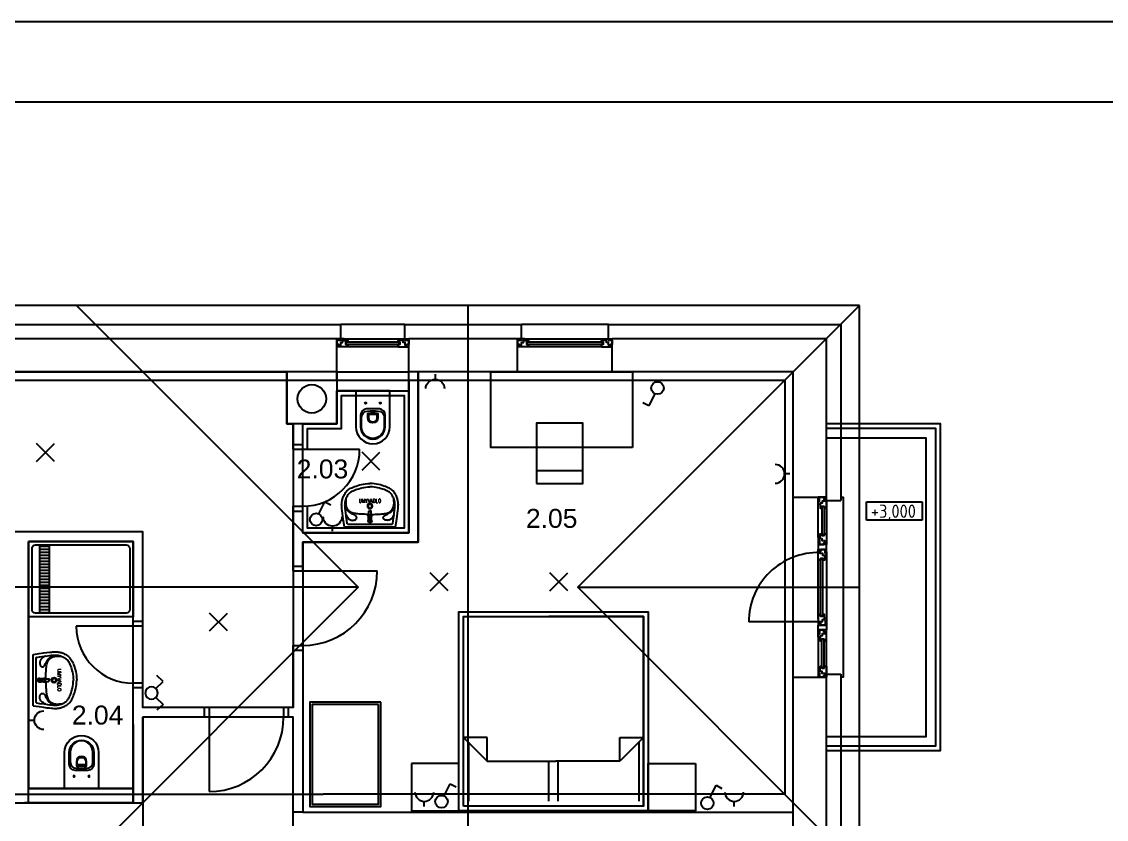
# Model space of a CAD drawing. Header units: millimetres. Extents: x 0 to 97365, y 0 to 29700.
# Drawn here: x 9547 to 21000, y 21278 to 29700 of the extents above; entities that cross this region are included whole.
import ezdxf
from ezdxf.enums import TextEntityAlignment as Align
from ezdxf.lldxf.tags import DXFTag

# ---------------------------------------------------------------- set-up
doc = ezdxf.new("R2010")
doc.units = ezdxf.units.MM
for name, color, linetype in [('DIM_100', 64, 'Continuous'), ('DRE_POH', 15, 'Continuous'), ('DVE_POH', 22, 'Continuous'), ('EL_SVE', 52, 'Continuous'), ('EL_ZAS', 84, 'Continuous'), ('KOTY', 96, 'Continuous'), ('MUR_POH', 64, 'Continuous'), ('MUR_REZ', 3, 'Continuous'), ('NAB_MOB', 1, 'Continuous'), ('OKN_POH', 123, 'Continuous'), ('POP', 7, 'Continuous'), ('RAM_100', 160, 'Continuous'), ('SAD_REZ', 9, 'Continuous'), ('SAN-POH', 151, 'Continuous'), ('SAN_POH', 151, 'Continuous'), ('TXT_50_MIESTN', 7, 'Continuous')]:
    doc.layers.add(name, color=color, linetype=linetype)
doc.layers.add('NOVE_MUR_YTONG', color=8, linetype='Continuous', lineweight=5)
doc.layers.add('PLO_LIN', color=6, linetype='Continuous', plot=False)
doc.styles.add('ARIAL', font='ARIAL.TTF', dxfattribs={"height": 250})
doc.styles.add('ISOCP.SHX', font='ISOCP.shx', dxfattribs={"height": 150})
doc.styles.add('ISOCP_SHX', font='ISOCP.shx', dxfattribs={"height": 150})
doc.styles.add('KOTY', font='ROMANS', dxfattribs={"width": 0.7})
tags = doc.linetypes.add('DASHDOT', pattern=[25.4, 12.7, -6.35, 0, -6.35]).pattern_tags.tags
tags[10:11] = [DXFTag(74, 4), DXFTag(75, 0), DXFTag(340, '0'), DXFTag(46, 1.0), DXFTag(50, 0.0), DXFTag(44, 0.0), DXFTag(45, 0.0)]
tags[8:9] = [DXFTag(74, 4), DXFTag(75, 0), DXFTag(340, '0'), DXFTag(46, 1.0), DXFTag(50, 0.0), DXFTag(44, 0.0), DXFTag(45, 0.0)]
tags[6:7] = [DXFTag(74, 4), DXFTag(75, 0), DXFTag(340, '0'), DXFTag(46, 1.0), DXFTag(50, 0.0), DXFTag(44, 0.0), DXFTag(45, 0.0)]
tags[4:5] = [DXFTag(74, 4), DXFTag(75, 0), DXFTag(340, '0'), DXFTag(46, 1.0), DXFTag(50, 0.0), DXFTag(44, 0.0), DXFTag(45, 0.0)]
tags = doc.linetypes.add('DASHED', pattern=[0.75, 0.5, -0.25]).pattern_tags.tags
tags[6:7] = [DXFTag(74, 4), DXFTag(75, 0), DXFTag(340, '0'), DXFTag(46, 1.0), DXFTag(50, 0.0), DXFTag(44, 0.0), DXFTag(45, 0.0)]
tags[4:5] = [DXFTag(74, 4), DXFTag(75, 0), DXFTag(340, '0'), DXFTag(46, 1.0), DXFTag(50, 0.0), DXFTag(44, 0.0), DXFTag(45, 0.0)]

# ---------------------------------------------------------------- blocks, each defined once
blk = doc.blocks.new('UMY_V')
at = {"layer": 'SAN_POH'}
for p, q in [((45124882, -2782029), (45124886, -2782020)), ((45124886, -2782020), (45124890, -2782013)), ((45124890, -2782013), (45124895, -2782006)), ((45124895, -2782006), (45124900, -2781999)), ((45124900, -2781999), (45124906, -2781993)), ((45124906, -2781993), (45124912, -2781987)), ((45124912, -2781987), (45124919, -2781982)), ((45124919, -2781982), (45124927, -2781976)), ((45124927, -2781976), (45124937, -2781971)), ((45124937, -2781971), (45124948, -2781965)), ((45124948, -2781965), (45124960, -2781960)), ((45124960, -2781960), (45124974, -2781954)), ((45124974, -2781954), (45124989, -2781949)), ((45124989, -2781949), (45125005, -2781944)), ((45125005, -2781944), (45125023, -2781939)), ((45125023, -2781939), (45125042, -2781934)), ((45125042, -2781934), (45125061, -2781930)), ((45125061, -2781930), (45125082, -2781927)), ((45125082, -2781927), (45125103, -2781925)), ((45125103, -2781925), (45125126, -2781923)), ((45125146, -2781925), (45125123, -2781923)), ((45125167, -2781927), (45125146, -2781925)), ((45125188, -2781930), (45125167, -2781927)), ((45125207, -2781934), (45125188, -2781930)), ((45125226, -2781939), (45125207, -2781934)), ((45125244, -2781944), (45125226, -2781939)), ((45125260, -2781949), (45125244, -2781944)), ((45125275, -2781954), (45125260, -2781949)), ((45125289, -2781960), (45125275, -2781954)), ((45125301, -2781965), (45125289, -2781960)), ((45125312, -2781971), (45125301, -2781965)), ((45125322, -2781976), (45125312, -2781971)), ((45125330, -2781982), (45125322, -2781976)), ((45125337, -2781987), (45125330, -2781982)), ((45125343, -2781993), (45125337, -2781987)), ((45125349, -2781999), (45125343, -2781993)), ((45125354, -2782006), (45125349, -2781999)), ((45125359, -2782013), (45125354, -2782006)), ((45125363, -2782020), (45125359, -2782013)), ((45125367, -2782029), (45125363, -2782020)), ((45124860, -2782113), (45124861, -2782107)), ((45124861, -2782120), (45124860, -2782113)), ((45124861, -2782096), (45124862, -2782091)), ((45124861, -2782101), (45124861, -2782096)), ((45124861, -2782107), (45124861, -2782101)), ((45124861, -2782129), (45124861, -2782120)), ((45124862, -2782140), (45124861, -2782129)), ((45124862, -2782091), (45124863, -2782086)), ((45124863, -2782154), (45124862, -2782140)), ((45124863, -2782086), (45124864, -2782081)), ((45124864, -2782081), (45124865, -2782075)), ((45124865, -2782075), (45124867, -2782069)), ((45124867, -2782069), (45124869, -2782062)), ((45124869, -2782062), (45124871, -2782054)), ((45124871, -2782054), (45124874, -2782046)), ((45124874, -2782046), (45124878, -2782037)), ((45124878, -2782037), (45124882, -2782029)), ((45125371, -2782037), (45125367, -2782029)), ((45125375, -2782046), (45125371, -2782037)), ((45125378, -2782054), (45125375, -2782046)), ((45125380, -2782062), (45125378, -2782054)), ((45125382, -2782069), (45125380, -2782062)), ((45125384, -2782075), (45125382, -2782069)), ((45125385, -2782081), (45125384, -2782075)), ((45125386, -2782086), (45125385, -2782081)), ((45125387, -2782091), (45125386, -2782086)), ((45125386, -2782154), (45125387, -2782140)), ((45125388, -2782096), (45125387, -2782091)), ((45125387, -2782140), (45125388, -2782129)), ((45125388, -2782101), (45125388, -2782096)), ((45125388, -2782107), (45125388, -2782101)), ((45125389, -2782113), (45125388, -2782107)), ((45125388, -2782120), (45125389, -2782113)), ((45125388, -2782129), (45125388, -2782120)), ((45124865, -2782173), (45124863, -2782154)), ((45124868, -2782199), (45124865, -2782173)), ((45124872, -2782234), (45124868, -2782199)), ((45124879, -2782281), (45124872, -2782234)), ((45125370, -2782281), (45125377, -2782234)), ((45125377, -2782234), (45125381, -2782199)), ((45125381, -2782199), (45125385, -2782173)), ((45125385, -2782173), (45125386, -2782154)), ((45125395, -2782348), (45124855, -2782348)), ((45124885, -2782314), (45124879, -2782281)), ((45125359, -2782318), (45124890, -2782318)), ((45125364, -2782314), (45125370, -2782281))]:
    blk.add_line(p, q, dxfattribs=at)
for points in [[(45124855, -2782348), (45124845, -2782287), (45124838, -2782239), (45124833, -2782203), (45124830, -2782177), (45124828, -2782157), (45124827, -2782143), (45124826, -2782131), (45124826, -2782121), (45124825, -2782112), (45124826, -2782105), (45124826, -2782099), (45124827, -2782093), (45124827, -2782086), (45124828, -2782080), (45124829, -2782074), (45124831, -2782067), (45124833, -2782059), (45124835, -2782051), (45124838, -2782042), (45124842, -2782033), (45124846, -2782023), (45124850, -2782013), (45124855, -2782004), (45124861, -2781994), (45124867, -2781985), (45124874, -2781977), (45124881, -2781968), (45124889, -2781961), (45124899, -2781953), (45124909, -2781946), (45124920, -2781940), (45124933, -2781934), (45124946, -2781927), (45124961, -2781922), (45124978, -2781916), (45124995, -2781910), (45125014, -2781905), (45125034, -2781900), (45125055, -2781896), (45125077, -2781892), (45125100, -2781890), (45125125, -2781888)], [(45125395, -2782348), (45125404, -2782287), (45125411, -2782239), (45125416, -2782203), (45125419, -2782177), (45125421, -2782157), (45125422, -2782143), (45125423, -2782131), (45125423, -2782121), (45125424, -2782112), (45125423, -2782105), (45125423, -2782099), (45125422, -2782093), (45125422, -2782086), (45125421, -2782080), (45125420, -2782074), (45125418, -2782067), (45125416, -2782059), (45125414, -2782051), (45125411, -2782042), (45125407, -2782033), (45125403, -2782023), (45125399, -2782013), (45125394, -2782004), (45125388, -2781994), (45125382, -2781985), (45125375, -2781977), (45125368, -2781968), (45125360, -2781961), (45125350, -2781953), (45125340, -2781946), (45125329, -2781940), (45125316, -2781934), (45125303, -2781927), (45125288, -2781922), (45125271, -2781916), (45125254, -2781910), (45125235, -2781905), (45125215, -2781900), (45125194, -2781896), (45125172, -2781892), (45125149, -2781890), (45125125, -2781888)], [(45124915, -2782197), (45124915, -2782197), (45124907, -2782192), (45124900, -2782187), (45124894, -2782180), (45124888, -2782174), (45124884, -2782167), (45124879, -2782159), (45124876, -2782152), (45124872, -2782145), (45124870, -2782138), (45124868, -2782131), (45124866, -2782125), (45124865, -2782118), (45124864, -2782112), (45124863, -2782106), (45124863, -2782099), (45124863, -2782092), (45124863, -2782084), (45124863, -2782083)], [(45125111, -2782215), (45125104, -2782215), (45125084, -2782215), (45125065, -2782214), (45125047, -2782214), (45125029, -2782213), (45125013, -2782212), (45124998, -2782211), (45124983, -2782209), (45124970, -2782207), (45124958, -2782205), (45124947, -2782202), (45124936, -2782199), (45124927, -2782195), (45124919, -2782191), (45124912, -2782186), (45124906, -2782181), (45124900, -2782175), (45124895, -2782169), (45124890, -2782162), (45124886, -2782156), (45124883, -2782149), (45124880, -2782142), (45124877, -2782135), (45124875, -2782129), (45124874, -2782123), (45124872, -2782117), (45124872, -2782111), (45124871, -2782105), (45124871, -2782099), (45124871, -2782092), (45124871, -2782084), (45124872, -2782076), (45124872, -2782068), (45124873, -2782059), (45124873, -2782052), (45124874, -2782046)], [(45125138, -2782215), (45125145, -2782215), (45125165, -2782215), (45125184, -2782214), (45125202, -2782214), (45125220, -2782213), (45125236, -2782212), (45125252, -2782211), (45125266, -2782209), (45125279, -2782207), (45125291, -2782205), (45125302, -2782202), (45125313, -2782199), (45125322, -2782195), (45125330, -2782191), (45125337, -2782186), (45125343, -2782181), (45125349, -2782175), (45125354, -2782169), (45125359, -2782162), (45125363, -2782156), (45125366, -2782149), (45125369, -2782142), (45125372, -2782135), (45125374, -2782129), (45125375, -2782123), (45125377, -2782117), (45125377, -2782111), (45125378, -2782105), (45125378, -2782099), (45125378, -2782092), (45125378, -2782084), (45125377, -2782076), (45125377, -2782068), (45125376, -2782059), (45125376, -2782052), (45125375, -2782046)], [(45125334, -2782197), (45125334, -2782197), (45125342, -2782192), (45125349, -2782187), (45125355, -2782180), (45125361, -2782174), (45125365, -2782167), (45125370, -2782159), (45125374, -2782152), (45125377, -2782145), (45125379, -2782138), (45125382, -2782131), (45125383, -2782125), (45125384, -2782118), (45125385, -2782112), (45125386, -2782106), (45125386, -2782099), (45125386, -2782092), (45125386, -2782084), (45125386, -2782083)], [(45124870, -2782216), (45124872, -2782220), (45124878, -2782231), (45124883, -2782240), (45124887, -2782247), (45124892, -2782253), (45124896, -2782257), (45124899, -2782261), (45124903, -2782265), (45124907, -2782268), (45124911, -2782270), (45124915, -2782273), (45124919, -2782274), (45124923, -2782276), (45124928, -2782277), (45124932, -2782278), (45124936, -2782278), (45124941, -2782279), (45124945, -2782278), (45124950, -2782278), (45124954, -2782278), (45124958, -2782277), (45124962, -2782276), (45124966, -2782274), (45124970, -2782273), (45124973, -2782271), (45124976, -2782268), (45124978, -2782266), (45124980, -2782263), (45124982, -2782261), (45124983, -2782258), (45124983, -2782255), (45124984, -2782252), (45124984, -2782249), (45124983, -2782246), (45124983, -2782244), (45124982, -2782241), (45124980, -2782238), (45124979, -2782236), (45124977, -2782233), (45124974, -2782231), (45124971, -2782229), (45124967, -2782226), (45124963, -2782224), (45124957, -2782221), (45124950, -2782217), (45124941, -2782213), (45124929, -2782206), (45124915, -2782197)], [(45125110, -2782285), (45125110, -2782284), (45125110, -2782282), (45125110, -2782281), (45125110, -2782280), (45125110, -2782279), (45125110, -2782278), (45125110, -2782277), (45125111, -2782276), (45125111, -2782275), (45125111, -2782274), (45125111, -2782273), (45125112, -2782272), (45125112, -2782271), (45125112, -2782270), (45125112, -2782270), (45125112, -2782269), (45125112, -2782268), (45125112, -2782268), (45125113, -2782267), (45125113, -2782266), (45125113, -2782266), (45125113, -2782265), (45125113, -2782264), (45125113, -2782263), (45125113, -2782263), (45125113, -2782262), (45125113, -2782261), (45125112, -2782260), (45125112, -2782259), (45125112, -2782258), (45125112, -2782257), (45125112, -2782255), (45125111, -2782254), (45125111, -2782252), (45125110, -2782250), (45125110, -2782248), (45125109, -2782246), (45125109, -2782244), (45125108, -2782241), (45125107, -2782239), (45125107, -2782237), (45125106, -2782235), (45125106, -2782233), (45125106, -2782232), (45125106, -2782231), (45125105, -2782230), (45125105, -2782229), (45125105, -2782228), (45125106, -2782228), (45125106, -2782227), (45125106, -2782227), (45125106, -2782226), (45125107, -2782226), (45125108, -2782225), (45125109, -2782225), (45125111, -2782224), (45125113, -2782224), (45125116, -2782223), (45125119, -2782223), (45125125, -2782223)], [(45125106, -2782287), (45125106, -2782285), (45125106, -2782283), (45125106, -2782281), (45125107, -2782279), (45125107, -2782278), (45125107, -2782277), (45125107, -2782276), (45125107, -2782275), (45125107, -2782274), (45125107, -2782273), (45125107, -2782272), (45125107, -2782271), (45125107, -2782269), (45125107, -2782268), (45125107, -2782266), (45125108, -2782265), (45125108, -2782264), (45125108, -2782262), (45125108, -2782261), (45125108, -2782259), (45125108, -2782257), (45125108, -2782256), (45125108, -2782254), (45125108, -2782252), (45125109, -2782249), (45125109, -2782247), (45125109, -2782244)], [(45125110, -2782224), (45125110, -2782221), (45125110, -2782217), (45125111, -2782214), (45125111, -2782210), (45125111, -2782207), (45125111, -2782204), (45125111, -2782200), (45125111, -2782198), (45125111, -2782195), (45125111, -2782193), (45125111, -2782191), (45125111, -2782190), (45125111, -2782189), (45125112, -2782188), (45125112, -2782187), (45125112, -2782186), (45125112, -2782185), (45125112, -2782185), (45125112, -2782184), (45125112, -2782184), (45125113, -2782183), (45125113, -2782183), (45125113, -2782183), (45125113, -2782182), (45125114, -2782182), (45125114, -2782182), (45125115, -2782182), (45125116, -2782181), (45125116, -2782181), (45125118, -2782181), (45125120, -2782181), (45125122, -2782181), (45125125, -2782181)], [(45125125, -2782255), (45125124, -2782255), (45125123, -2782255), (45125123, -2782255), (45125122, -2782255), (45125122, -2782255), (45125121, -2782255), (45125121, -2782255), (45125121, -2782255), (45125120, -2782255), (45125120, -2782254), (45125119, -2782254), (45125119, -2782254), (45125118, -2782253), (45125118, -2782253), (45125117, -2782253), (45125117, -2782252), (45125117, -2782252), (45125116, -2782251), (45125116, -2782250), (45125115, -2782250), (45125115, -2782249), (45125115, -2782248), (45125114, -2782247), (45125114, -2782246), (45125113, -2782245), (45125113, -2782244), (45125113, -2782243), (45125112, -2782242), (45125112, -2782242), (45125112, -2782241), (45125112, -2782240), (45125111, -2782239), (45125111, -2782238), (45125111, -2782237), (45125111, -2782237), (45125111, -2782236), (45125111, -2782235), (45125111, -2782234), (45125110, -2782233), (45125110, -2782233), (45125110, -2782232), (45125110, -2782231), (45125111, -2782231), (45125111, -2782230), (45125111, -2782230), (45125111, -2782230), (45125111, -2782229), (45125112, -2782229), (45125113, -2782229), (45125113, -2782228), (45125114, -2782228), (45125115, -2782227), (45125116, -2782227), (45125117, -2782227), (45125119, -2782226), (45125120, -2782226), (45125121, -2782226), (45125122, -2782226), (45125123, -2782226), (45125125, -2782225)], [(45125139, -2782224), (45125139, -2782221), (45125139, -2782217), (45125138, -2782214), (45125138, -2782210), (45125138, -2782207), (45125138, -2782204), (45125138, -2782200), (45125138, -2782198), (45125138, -2782195), (45125138, -2782193), (45125138, -2782191), (45125138, -2782190), (45125138, -2782189), (45125138, -2782188), (45125137, -2782187), (45125137, -2782186), (45125137, -2782185), (45125137, -2782185), (45125137, -2782184), (45125137, -2782184), (45125136, -2782183), (45125136, -2782183), (45125136, -2782183), (45125136, -2782182), (45125135, -2782182), (45125135, -2782182), (45125134, -2782182), (45125134, -2782181), (45125133, -2782181), (45125131, -2782181), (45125129, -2782181), (45125127, -2782181), (45125125, -2782181)], [(45125140, -2782285), (45125139, -2782284), (45125139, -2782282), (45125139, -2782281), (45125139, -2782280), (45125139, -2782279), (45125139, -2782278), (45125139, -2782277), (45125138, -2782276), (45125138, -2782275), (45125138, -2782274), (45125138, -2782273), (45125138, -2782272), (45125137, -2782271), (45125137, -2782270), (45125137, -2782270), (45125137, -2782269), (45125137, -2782268), (45125137, -2782268), (45125136, -2782267), (45125136, -2782266), (45125136, -2782266), (45125136, -2782265), (45125136, -2782264), (45125136, -2782263), (45125136, -2782263), (45125136, -2782262), (45125136, -2782261), (45125137, -2782260), (45125137, -2782259), (45125137, -2782258), (45125137, -2782257), (45125137, -2782255), (45125138, -2782254), (45125138, -2782252), (45125139, -2782250), (45125139, -2782248), (45125140, -2782246), (45125140, -2782244), (45125141, -2782241), (45125142, -2782239), (45125142, -2782237), (45125143, -2782235), (45125143, -2782233), (45125143, -2782232), (45125144, -2782231), (45125144, -2782230), (45125144, -2782229), (45125144, -2782228), (45125143, -2782228), (45125143, -2782227), (45125143, -2782227), (45125143, -2782226), (45125142, -2782226), (45125141, -2782225), (45125140, -2782225), (45125138, -2782224), (45125136, -2782224), (45125133, -2782223), (45125130, -2782223), (45125125, -2782223)], [(45125125, -2782255), (45125125, -2782255), (45125126, -2782255), (45125126, -2782255), (45125127, -2782255), (45125127, -2782255), (45125128, -2782255), (45125128, -2782255), (45125128, -2782255), (45125129, -2782255), (45125129, -2782254), (45125130, -2782254), (45125130, -2782254), (45125131, -2782253), (45125131, -2782253), (45125132, -2782253), (45125132, -2782252), (45125132, -2782252), (45125133, -2782251), (45125133, -2782250), (45125134, -2782250), (45125134, -2782249), (45125135, -2782248), (45125135, -2782247), (45125135, -2782246), (45125136, -2782245), (45125136, -2782244), (45125136, -2782243), (45125137, -2782242), (45125137, -2782242), (45125137, -2782241), (45125137, -2782240), (45125138, -2782239), (45125138, -2782238), (45125138, -2782237), (45125138, -2782237), (45125138, -2782236), (45125138, -2782235), (45125139, -2782234), (45125139, -2782233), (45125139, -2782233), (45125139, -2782232), (45125139, -2782231), (45125139, -2782231), (45125138, -2782230), (45125138, -2782230), (45125138, -2782230), (45125138, -2782229), (45125137, -2782229), (45125136, -2782229), (45125136, -2782228), (45125135, -2782228), (45125134, -2782227), (45125133, -2782227), (45125132, -2782227), (45125130, -2782226), (45125129, -2782226), (45125128, -2782226), (45125127, -2782226), (45125126, -2782226), (45125125, -2782225)], [(45125143, -2782287), (45125143, -2782285), (45125143, -2782283), (45125143, -2782281), (45125142, -2782279), (45125142, -2782278), (45125142, -2782277), (45125142, -2782276), (45125142, -2782275), (45125142, -2782274), (45125142, -2782273), (45125142, -2782272), (45125142, -2782271), (45125142, -2782269), (45125142, -2782268), (45125142, -2782266), (45125142, -2782265), (45125141, -2782264), (45125141, -2782262), (45125141, -2782261), (45125141, -2782259), (45125141, -2782257), (45125141, -2782256), (45125141, -2782254), (45125141, -2782252), (45125140, -2782249), (45125140, -2782247), (45125140, -2782244)], [(45125379, -2782216), (45125377, -2782220), (45125371, -2782231), (45125366, -2782240), (45125362, -2782247), (45125358, -2782253), (45125354, -2782257), (45125350, -2782261), (45125346, -2782265), (45125342, -2782268), (45125338, -2782270), (45125334, -2782273), (45125330, -2782274), (45125326, -2782276), (45125321, -2782277), (45125317, -2782278), (45125313, -2782278), (45125308, -2782279), (45125304, -2782278), (45125299, -2782278), (45125295, -2782278), (45125291, -2782277), (45125287, -2782276), (45125283, -2782274), (45125279, -2782273), (45125276, -2782271), (45125273, -2782268), (45125271, -2782266), (45125269, -2782263), (45125267, -2782261), (45125266, -2782258), (45125266, -2782255), (45125265, -2782252), (45125265, -2782249), (45125266, -2782246), (45125266, -2782244), (45125267, -2782241), (45125269, -2782238), (45125270, -2782236), (45125272, -2782233), (45125275, -2782231), (45125278, -2782229), (45125282, -2782226), (45125286, -2782224), (45125292, -2782221), (45125299, -2782217), (45125309, -2782213), (45125320, -2782206), (45125334, -2782197)]]:
    blk.add_lwpolyline(points, dxfattribs=at)
for points in [[(45125106, -2782287, 0.1065), (45125108, -2782293, 0.101456), (45125112, -2782299, 0.095052), (45125117, -2782302, 0.090971), (45125125, -2782304, 0.090971), (45125132, -2782302, 0.095052), (45125137, -2782299, 0.101456), (45125141, -2782293, 0.1065), (45125143, -2782287, 0.1065)], [(45125112, -2782267, -0.001391), (45125112, -2782267, -0.019339), (45125113, -2782266, -0.090971)], [(45125136, -2782266, -0.019339), (45125137, -2782267, -0.001391), (45125137, -2782267, -0.1065)]]:
    blk.add_lwpolyline(points, format="xyb", dxfattribs=at)
for centre, radius in [((45125125, -2782128), 27), ((45125125, -2782128), 20), ((45125125, -2782286), 13.8), ((45125125, -2782286), 10.3), ((45125125, -2782286), 10)]:
    blk.add_circle(centre, radius, dxfattribs=at)
for centre, radius, start, end in [((45124890, -2782313), 5, 188.8682, 270), ((45125125, -2782286), 15, 125.3094, 54.6906), ((45125359, -2782313), 5, 270, 351.1318)]:
    blk.add_arc(centre, radius, start, end, dxfattribs=at)
at = {"layer": 'SAN_POH', "style": 'KOTY', "width": 0.7}
for tag, p in [('TYP', (45125125, -2782015)), ('KOD', (45125125, -2782072))]:
    blk.add_attdef(tag, text='', height=40, rotation=180, dxfattribs=at).set_placement(p, align=Align.MIDDLE_CENTER)
blk = doc.blocks.new('KOTA_V_PODORYS')
for p, q in [((28.9, 166.1), (535.4, 166.1)), ((28.9, 0), (28.9, 166.1)), ((535.4, 166.1), (535.4, 0)), ((535.4, 0), (28.9, 0))]:
    blk.add_line(p, q)
at = {"style": 'ISOCP.SHX', "flags": 12}
blk.add_attdef('±0.000', text='', height=120, dxfattribs=at).set_placement((273.9, -16.2), align=Align.BOTTOM_CENTER)
blk = doc.blocks.new('WC')
at = {"layer": 'SAN_POH'}
for p, q in [((45123194, -2782168), (45123170, -2782168)), ((45123182, -2782156), (45123182, -2782180)), ((45123349, -2782168), (45123325, -2782168)), ((45123337, -2782156), (45123337, -2782180))]:
    blk.add_line(p, q, dxfattribs=at)
for centre in [(45123182, -2782168), (45123337, -2782168)]:
    blk.add_circle(centre, 7.5, dxfattribs=at)
for points, knots in [([(45123083, -2782038), (45123081, -2782038), (45123080, -2782039), (45123080, -2782041), (45123080, -2782041), (45123080, -2782418), (45123080, -2782418)], [3, 3, 3, 3, 4, 4, 4, 5, 5, 5, 5]), ([(45123313, -2782324), (45123313, -2782353), (45123289, -2782377), (45123260, -2782377), (45123230, -2782377), (45123206, -2782353), (45123206, -2782324)], [0, 0, 0, 0, 1, 1, 1, 2, 2, 2, 2]), ([(45123215, -2782322), (45123215, -2782347), (45123235, -2782367), (45123260, -2782367), (45123284, -2782367), (45123305, -2782347), (45123305, -2782322)], [4, 4, 4, 4, 5, 5, 5, 6, 6, 6, 6]), ([(45123080, -2782418), (45123080, -2782517), (45123160, -2782598), (45123260, -2782598), (45123359, -2782598), (45123440, -2782517), (45123440, -2782418)], [6, 6, 6, 6, 7, 7, 7, 8, 8, 8, 8]), ([(45123130, -2782418), (45123130, -2782489), (45123188, -2782548), (45123260, -2782548), (45123331, -2782548), (45123390, -2782489), (45123390, -2782418)], [5, 5, 5, 5, 6, 6, 6, 7, 7, 7, 7]), ([(45123379, -2782423), (45123379, -2782489), (45123325, -2782542), (45123260, -2782542), (45123194, -2782542), (45123141, -2782489), (45123141, -2782423)], [0, 0, 0, 0, 1, 1, 1, 2, 2, 2, 2])]:
    blk.add_open_spline(points, degree=3, knots=knots, dxfattribs=at)
for points in [[(45123437, -2782038), (45123437, -2782038), (45123083, -2782038), (45123083, -2782038)], [(45123440, -2782041), (45123440, -2782039), (45123438, -2782038), (45123437, -2782038)], [(45123440, -2782418), (45123440, -2782418), (45123440, -2782041), (45123440, -2782041)], [(45123191, -2782229), (45123157, -2782231), (45123130, -2782260), (45123130, -2782294)], [(45123141, -2782317), (45123141, -2782282), (45123168, -2782253), (45123203, -2782252)], [(45123328, -2782229), (45123282, -2782227), (45123237, -2782227), (45123191, -2782229)], [(45123203, -2782252), (45123241, -2782250), (45123278, -2782250), (45123316, -2782252)], [(45123316, -2782252), (45123351, -2782253), (45123379, -2782282), (45123379, -2782317)], [(45123390, -2782294), (45123390, -2782260), (45123362, -2782231), (45123328, -2782229)], [(45123130, -2782294), (45123130, -2782294), (45123130, -2782418), (45123130, -2782418)], [(45123141, -2782423), (45123141, -2782423), (45123141, -2782317), (45123141, -2782317)], [(45123206, -2782282), (45123206, -2782278), (45123209, -2782274), (45123213, -2782274)], [(45123206, -2782324), (45123206, -2782324), (45123206, -2782282), (45123206, -2782282)], [(45123213, -2782274), (45123244, -2782271), (45123275, -2782271), (45123306, -2782274)], [(45123220, -2782289), (45123217, -2782289), (45123215, -2782292), (45123215, -2782295)], [(45123215, -2782295), (45123215, -2782295), (45123215, -2782322), (45123215, -2782322)], [(45123299, -2782289), (45123273, -2782287), (45123246, -2782287), (45123220, -2782289)], [(45123305, -2782295), (45123305, -2782292), (45123302, -2782289), (45123299, -2782289)], [(45123305, -2782322), (45123305, -2782322), (45123305, -2782295), (45123305, -2782295)], [(45123306, -2782274), (45123310, -2782274), (45123313, -2782278), (45123313, -2782282)], [(45123313, -2782282), (45123313, -2782282), (45123313, -2782324), (45123313, -2782324)], [(45123379, -2782317), (45123379, -2782317), (45123379, -2782423), (45123379, -2782423)], [(45123390, -2782418), (45123390, -2782418), (45123390, -2782294), (45123390, -2782294)], [(45123080, -2782418), (45123080, -2782418), (45123080, -2782418), (45123080, -2782418)]]:
    blk.add_open_spline(points, degree=3, dxfattribs=at)
blk = doc.blocks.new('Z_RAM_A_3_hp 1220')
at = {"layer": 'POP', "linetype": 'Continuous'}
blk.add_lwpolyline([(-288.5, -408), (-6.5, -408), (-6.5, -13), (-288.5, -13)], close=True, dxfattribs=at)
at = {"layer": 'RAM_100', "linetype": 'Continuous'}
for points in [[(-297, -420), (0, -420), (0, 0), (-297, 0)], [(-288.5, -13), (-288.5, -408), (-6.5, -408), (-6.5, -13)]]:
    blk.add_lwpolyline(points, close=True, dxfattribs=at)
blk = doc.blocks.new('jednoduchy vypinac')
at = {"layer": 'EL_SVE', "color": 3}
for p, q in [((17505887.7, 14180300.2), (17505858.1, 14180239.3)), ((17505858.1, 14180239.3), (17505828.6, 14180254.8))]:
    blk.add_line(p, q, dxfattribs=at)
blk.add_circle((17505901.3, 14180328.2), 31.1, dxfattribs=at)
blk = doc.blocks.new('SPINAC SERIOVY')
at = {"layer": 'EL_SVE', "color": 3}
for p, q in [((435535.9, -314345), (435490.4, -314296.4)), ((435593, -314288), (435535.9, -314345)), ((435662.8, -314288), (435719.8, -314345)), ((435719.8, -314345), (435765.3, -314296.4))]:
    blk.add_line(p, q, dxfattribs=at)
blk.add_circle((435627.9, -314253.1), 49.4, dxfattribs=at)
blk = doc.blocks.new('zasuvka')
at = {"layer": 'EL_ZAS', "color": 3}
blk.add_line((17552036.3, 14178799.5), (17552016, 14178799.5), dxfattribs=at)
blk.add_arc((17551978.9, 14178799.5), 37.1, 270, 90, dxfattribs=at)

msp = doc.modelspace()

# ---------------------------------------------------------------- hatches: boundary and pattern name
at = {"layer": 'SAN-POH'}
h = msp.add_hatch(dxfattribs=at)
h.set_pattern_fill('ANSI31', color=8, scale=10, angle=-45, style=0)
h.set_pattern_definition([(-1e-14, (-92225.883, 79406.725), (8e-15, 31.75), [])])
h.paths.add_polyline_path([(9835.2, 23728), (9835.2, 24163), (9735.2, 24163), (9735.2, 23728)])
h.paths.add_polyline_path([(9835.2, 23453.9), (9835.2, 23728), (9735.2, 23728), (9735.2, 23453.9)])

# ---------------------------------------------------------------- linework, layer by layer
at = {"layer": 'DRE_POH', "color": 8}
for p, q in [((12951, 26353), (13559, 26353)), ((14859.5, 26353), (15707.5, 26353)), ((12875, 26293), (12875, 26338)), ((12915, 26283), (12915, 26311)), ((12971, 26291), (12971, 26315)), ((13521, 26266), (12989, 26266)), ((13635, 26293), (13635, 26338)), ((14783.5, 26293), (14783.5, 26338)), ((14823.5, 26283), (14823.5, 26311)), ((14879.5, 26291), (14879.5, 26315)), ((15669.5, 26266), (14897.5, 26266)), ((15783.5, 26293), (15783.5, 26338)), ((17958, 24254.6), (17958, 24678.6)), ((18018, 24678.6), (17973, 24678.6)), ((18045, 24649.6), (18045, 24292.6)), ((18018, 24178.6), (17973, 24178.6)), ((18020, 24274.6), (17996, 24274.6)), ((18028, 24218.6), (18000, 24218.6)), ((17958, 23391.4), (17958, 24064.6)), ((17975, 24088.6), (18003, 24088.6)), ((17985, 24128.6), (18030, 24128.6)), ((18045, 24102.6), (18045, 23353.4)), ((17983, 24032.6), (18007, 24032.6)), ((18018, 23277.4), (17973, 23277.4)), ((17985, 23327.4), (18030, 23327.4)), ((17958, 23201.4), (17958, 22777.4)), ((18020, 23181.4), (17996, 23181.4)), ((18028, 23237.4), (18000, 23237.4)), ((18045, 22806.4), (18045, 23163.4)), ((18018, 22777.4), (17973, 22777.4))]:
    msp.add_line(p, q, dxfattribs=at)
at = {"layer": 'DRE_POH', "color": 8, "ltscale": 0.3}
for p, q in [((13521, 26315), (13521, 26333)), ((13521, 26266), (13521, 26291)), ((13539, 26291), (13539, 26315)), ((13595, 26283), (13595, 26311)), ((15669.5, 26315), (15669.5, 26333)), ((15669.5, 26266), (15669.5, 26291)), ((15687.5, 26291), (15687.5, 26315)), ((15743.5, 26283), (15743.5, 26311)), ((18028, 24638.6), (18000, 24638.6)), ((17996, 24564.6), (17978, 24564.6)), ((18020, 24582.6), (17996, 24582.6)), ((18045, 24564.6), (18020, 24564.6)), ((17958, 23441.4), (17983, 23441.4)), ((17975, 23367.4), (18003, 23367.4)), ((17983, 23423.4), (18007, 23423.4)), ((18007, 23441.4), (18025, 23441.4)), ((17996, 22891.4), (17978, 22891.4)), ((18020, 22873.4), (17996, 22873.4)), ((18028, 22817.4), (18000, 22817.4)), ((18045, 22891.4), (18020, 22891.4))]:
    msp.add_line(p, q, dxfattribs=at)
at = {"layer": 'DRE_POH', "color": 8}
for points in [[(12917, 26353), (12917, 26338), (12875, 26338), (12875, 26293), (12895, 26293), (12895, 26283)], [(12895, 26283), (12895, 26293), (12875, 26293), (12875, 26338), (12917, 26338), (12917, 26353)], [(12917, 26353), (12875, 26353)], [(12875, 26266), (12875, 26353)], [(13593, 26353), (13593, 26338), (13635, 26338), (13635, 26293), (13615, 26293)], [(13593, 26353), (13635, 26353)], [(13635, 26266), (13635, 26353)], [(14783.5, 26266), (14783.5, 26353)], [(14825.5, 26353), (14783.5, 26353)], [(14803.5, 26283), (14803.5, 26293), (14783.5, 26293), (14783.5, 26338), (14825.5, 26338), (14825.5, 26353)], [(14825.5, 26353), (14825.5, 26338), (14783.5, 26338), (14783.5, 26293), (14803.5, 26293), (14803.5, 26283)], [(15741.5, 26353), (15783.5, 26353)], [(15741.5, 26353), (15741.5, 26338), (15783.5, 26338), (15783.5, 26293), (15763.5, 26293)], [(15783.5, 26266), (15783.5, 26353)], [(12909, 26266), (12875, 26266)], [(13601, 26266), (13635, 26266)], [(14817.5, 26266), (14783.5, 26266)], [(15749.5, 26266), (15783.5, 26266)], [(17958, 24636.6), (17958, 24678.6)], [(18045, 24678.6), (17958, 24678.6)], [(17958, 24636.6), (17973, 24636.6), (17973, 24678.6), (18018, 24678.6), (18018, 24658.6)], [(18045, 24644.6), (18045, 24678.6)], [(17958, 24220.6), (17958, 24178.6)], [(18028, 24198.6), (18018, 24198.6), (18018, 24178.6), (17973, 24178.6), (17973, 24220.6), (17958, 24220.6)], [(17958, 24220.6), (17973, 24220.6), (17973, 24178.6), (18018, 24178.6), (18018, 24198.6), (18028, 24198.6)], [(18045, 24178.6), (17958, 24178.6)], [(18045, 24212.6), (18045, 24178.6)], [(17958, 24094.6), (17958, 24128.6)], [(17958, 24128.6), (18045, 24128.6)], [(18045, 24086.6), (18030, 24086.6), (18030, 24128.6), (17985, 24128.6), (17985, 24108.6), (17975, 24108.6)], [(17975, 24108.6), (17985, 24108.6), (17985, 24128.6), (18030, 24128.6), (18030, 24086.6), (18045, 24086.6)], [(18045, 24086.6), (18045, 24128.6)], [(18045, 23369.4), (18030, 23369.4), (18030, 23327.4), (17985, 23327.4), (17985, 23347.4)], [(18045, 23369.4), (18045, 23327.4)], [(17958, 23361.4), (17958, 23327.4)], [(17958, 23327.4), (18045, 23327.4)], [(17958, 23235.4), (17973, 23235.4), (17973, 23277.4), (18018, 23277.4), (18018, 23257.4), (18028, 23257.4)], [(18028, 23257.4), (18018, 23257.4), (18018, 23277.4), (17973, 23277.4), (17973, 23235.4), (17958, 23235.4)], [(17958, 23235.4), (17958, 23277.4)], [(18045, 23277.4), (17958, 23277.4)], [(18045, 23243.4), (18045, 23277.4)], [(17958, 22819.4), (17973, 22819.4), (17973, 22777.4), (18018, 22777.4), (18018, 22797.4)], [(17958, 22819.4), (17958, 22777.4)], [(18045, 22811.4), (18045, 22777.4)], [(18045, 22777.4), (17958, 22777.4)]]:
    msp.add_lwpolyline(points, dxfattribs=at)
for points in [[(12951, 26353), (12917, 26353), (12917, 26338), (12875, 26338), (12875, 26293), (12895, 26293), (12895, 26283), (12915, 26283), (12915, 26311), (12936, 26311), (12936, 26333), (12951, 26333)], [(13559, 26353), (13593, 26353), (13593, 26338), (13635, 26338), (13635, 26293), (13615, 26293), (13615, 26283), (13595, 26283), (13595, 26311), (13574, 26311), (13574, 26333), (13559, 26333)], [(14859.5, 26353), (14825.5, 26353), (14825.5, 26338), (14783.5, 26338), (14783.5, 26293), (14803.5, 26293), (14803.5, 26283), (14823.5, 26283), (14823.5, 26311), (14844.5, 26311), (14844.5, 26333), (14859.5, 26333)], [(15707.5, 26353), (15741.5, 26353), (15741.5, 26338), (15783.5, 26338), (15783.5, 26293), (15763.5, 26293), (15763.5, 26283), (15743.5, 26283), (15743.5, 26311), (15722.5, 26311), (15722.5, 26333), (15707.5, 26333)], [(12909, 26266), (12909, 26283), (12915, 26283), (12915, 26311), (12936, 26311), (12936, 26333), (12989, 26333), (12989, 26315), (12971, 26315), (12971, 26291), (12989, 26291), (12989, 26266), (12909, 26266)], [(13601, 26266), (13601, 26283), (13595, 26283), (13595, 26311), (13574, 26311), (13574, 26333), (13521, 26333), (13521, 26315), (13539, 26315), (13539, 26291), (13521, 26291), (13521, 26266), (13601, 26266)], [(14817.5, 26266), (14817.5, 26283), (14823.5, 26283), (14823.5, 26311), (14844.5, 26311), (14844.5, 26333), (14897.5, 26333), (14897.5, 26315), (14879.5, 26315), (14879.5, 26291), (14897.5, 26291), (14897.5, 26266), (14817.5, 26266)], [(15749.5, 26266), (15749.5, 26283), (15743.5, 26283), (15743.5, 26311), (15722.5, 26311), (15722.5, 26333), (15669.5, 26333), (15669.5, 26315), (15687.5, 26315), (15687.5, 26291), (15669.5, 26291), (15669.5, 26266), (15749.5, 26266)], [(17958, 24602.6), (17958, 24636.6), (17973, 24636.6), (17973, 24678.6), (18018, 24678.6), (18018, 24658.6), (18028, 24658.6), (18028, 24638.6), (18000, 24638.6), (18000, 24617.6), (17978, 24617.6), (17978, 24602.6)], [(18045, 24644.6), (18028, 24644.6), (18028, 24638.6), (18000, 24638.6), (18000, 24617.6), (17978, 24617.6), (17978, 24564.6), (17996, 24564.6), (17996, 24582.6), (18020, 24582.6), (18020, 24564.6), (18045, 24564.6), (18045, 24644.6)], [(18045, 24212.6), (18028, 24212.6), (18028, 24218.6), (18000, 24218.6), (18000, 24239.6), (17978, 24239.6), (17978, 24292.6), (17996, 24292.6), (17996, 24274.6), (18020, 24274.6), (18020, 24292.6), (18045, 24292.6), (18045, 24212.6)], [(17958, 24254.6), (17958, 24220.6), (17973, 24220.6), (17973, 24178.6), (18018, 24178.6), (18018, 24198.6), (18028, 24198.6), (18028, 24218.6), (18000, 24218.6), (18000, 24239.6), (17978, 24239.6), (17978, 24254.6)], [(17958, 24128.6), (18045, 24128.6), (18045, 24178.6), (17958, 24178.6)], [(17958, 24094.6), (17975, 24094.6), (17975, 24088.6), (18003, 24088.6), (18003, 24067.6), (18025, 24067.6), (18025, 24014.6), (18007, 24014.6), (18007, 24032.6), (17983, 24032.6), (17983, 24014.6), (17958, 24014.6), (17958, 24094.6)], [(18045, 24052.6), (18045, 24086.6), (18030, 24086.6), (18030, 24128.6), (17985, 24128.6), (17985, 24108.6), (17975, 24108.6), (17975, 24088.6), (18003, 24088.6), (18003, 24067.6), (18025, 24067.6), (18025, 24052.6)], [(17958, 23361.4), (17975, 23361.4), (17975, 23367.4), (18003, 23367.4), (18003, 23388.4), (18025, 23388.4), (18025, 23441.4), (18007, 23441.4), (18007, 23423.4), (17983, 23423.4), (17983, 23441.4), (17958, 23441.4), (17958, 23361.4)], [(18045, 23403.4), (18045, 23369.4), (18030, 23369.4), (18030, 23327.4), (17985, 23327.4), (17985, 23347.4), (17975, 23347.4), (17975, 23367.4), (18003, 23367.4), (18003, 23388.4), (18025, 23388.4), (18025, 23403.4)], [(17958, 23327.4), (18045, 23327.4), (18045, 23277.4), (17958, 23277.4)], [(17958, 23201.4), (17958, 23235.4), (17973, 23235.4), (17973, 23277.4), (18018, 23277.4), (18018, 23257.4), (18028, 23257.4), (18028, 23237.4), (18000, 23237.4), (18000, 23216.4), (17978, 23216.4), (17978, 23201.4)], [(18045, 23243.4), (18028, 23243.4), (18028, 23237.4), (18000, 23237.4), (18000, 23216.4), (17978, 23216.4), (17978, 23163.4), (17996, 23163.4), (17996, 23181.4), (18020, 23181.4), (18020, 23163.4), (18045, 23163.4), (18045, 23243.4)], [(17958, 22853.4), (17958, 22819.4), (17973, 22819.4), (17973, 22777.4), (18018, 22777.4), (18018, 22797.4), (18028, 22797.4), (18028, 22817.4), (18000, 22817.4), (18000, 22838.4), (17978, 22838.4), (17978, 22853.4)], [(18045, 22811.4), (18028, 22811.4), (18028, 22817.4), (18000, 22817.4), (18000, 22838.4), (17978, 22838.4), (17978, 22891.4), (17996, 22891.4), (17996, 22873.4), (18020, 22873.4), (18020, 22891.4), (18045, 22891.4), (18045, 22811.4)]]:
    msp.add_lwpolyline(points, close=True, dxfattribs=at)
at = {"layer": 'DRE_POH', "color": 8, "flags": 128}
msp.add_lwpolyline([(17958, 23361.4), (17224.8, 23361.4)], dxfattribs=at)
at = {"layer": 'DRE_POH', "color": 8}
msp.add_arc((17958, 23361.4), 733.2, 88.67142, 180, dxfattribs=at)
at = {"layer": 'DVE_POH', "color": 8, "flags": 128}
for points in [[(12413.8, 25234.8), (12513.8, 25234.8)], [(12413.8, 24533.3), (12513.8, 24533.3)], [(12413.8, 23950.8), (12513.8, 23950.8)], [(10825, 23366.2), (10725, 23366.2)], [(12413.8, 23063.8), (12513.8, 23063.8)], [(10825, 22664.6), (10725, 22664.6)], [(11475, 22457.8), (11475, 22357.8)]]:
    msp.add_lwpolyline(points, dxfattribs=at)
at = {"layer": 'EL_SVE', "color": 3}
for p, q in [((9703.6, 25057.5), (9892.2, 25246.1)), ((9892.2, 25057.5), (9703.6, 25246.1)), ((13329.8, 24965.7), (13141.2, 25154.3)), ((13141.2, 24965.7), (13329.8, 25154.3)), ((13861.2, 23690.2), (14049.8, 23878.8)), ((14049.8, 23690.2), (13861.2, 23878.8)), ((15123.7, 23690.2), (15312.3, 23878.8)), ((15312.3, 23690.2), (15123.7, 23878.8)), ((11530.1, 23267.6), (11718.7, 23456.1)), ((11718.7, 23267.6), (11530.1, 23456.1))]:
    msp.add_line(p, q, dxfattribs=at)
at = {"layer": 'KOTY', "color": 8}
msp.add_lwpolyline([(1200, 28850), (1200, 650), (40700, 650), (40700, 28850)], close=True, dxfattribs=at)
at = {"layer": 'MUR_POH', "color": 8}
msp.add_lwpolyline([(1200, 28850), (1200, 650), (35420, 650), (35420, 28850)], close=True, dxfattribs=at)
at = {"layer": 'MUR_POH', "color": 8, "linetype": 'DASHDOT', "ltscale": 10}
msp.add_lwpolyline([(18395, 26703), (3845, 26703), (3845, 20753), (10125, 20753), (10125, 16653), (18395, 16653)], close=True, dxfattribs=at)
for points in [[(13100, 23728), (10125, 26703)], [(14260, 16503), (14260, 26703)], [(18395, 26703), (15420, 23728)], [(10125, 20753), (13100, 23728), (3845, 23728)], [(18395, 20753), (15420, 23728), (18395, 23728)]]:
    msp.add_lwpolyline(points, dxfattribs=at)
at = {"layer": 'MUR_POH', "color": 8}
for points in [[(4045, 22933.3), (4045, 26503), (12917, 26503)], [(13593, 26503), (12917, 26503)], [(12917, 26353), (12917, 26503)], [(13593, 26503), (14825.5, 26503)], [(13593, 26353), (13593, 26503)], [(15741.5, 26503), (14825.5, 26503)], [(14825.5, 26353), (14825.5, 26503)], [(15741.5, 26353), (15741.5, 26503)], [(15741.5, 26503), (18195, 26503), (18195, 24644.6)], [(12875, 26353), (13635, 26353)], [(12875, 26003), (13635, 26003)], [(12875, 25903), (12875, 25803)], [(13635, 25903), (13635, 25803)], [(12563.8, 25184.8), (12563.8, 25403), (12925, 25403), (12925, 25753), (13585, 25753), (13585, 24353), (12563.8, 24353), (12563.8, 24583.3)], [(18045, 25406.6), (18045, 25456.6), (19245, 25456.6), (19245, 21999.5), (18045, 21999.5), (18045, 22049.5)], [(18045, 25406.6), (18045, 25406.6), (19195, 25406.6), (19195, 22049.5), (18045, 22049.5), (18045, 22049.5)], [(18045, 25306.6), (19095, 25306.6), (19095, 22149.5), (18045, 22149.5)], [(18045, 24644.6), (18195, 24644.6)], [(18195, 24678.6), (18220, 24678.6), (18220, 22777.4), (18195, 22777.4)], [(12413.8, 24533.3), (12513.8, 24533.3)], [(12413.8, 23063.8), (12513.8, 23063.8)], [(18195, 22811.4), (18195, 16853), (16027.4, 16853)], [(18045, 22811.4), (18195, 22811.4)], [(18045, 21999.5), (18045, 22777.4)], [(10825, 22664.6), (10725, 22664.6)], [(11475, 22457.8), (11475, 22357.8)], [(10725, 21603), (9618.2, 21603)], [(10725, 21453), (9575, 21453)]]:
    msp.add_lwpolyline(points, dxfattribs=at)
at = {"layer": 'MUR_POH', "color": 8, "linetype": 'DASHED', "ltscale": 200}
for points in [[(17605, 25913), (7085, 25913), (7085, 21543), (12730, 21543)], [(17605, 25913), (17605, 21543), (12730, 21543)]]:
    msp.add_lwpolyline(points, dxfattribs=at)
at = {"layer": 'MUR_POH', "color": 8}
msp.add_circle((12610.5, 25717.5), 150, dxfattribs=at)
at = {"layer": 'MUR_REZ', "color": 8}
for p, q in [((12875, 26003), (4545, 26003)), ((12413.8, 25184.8), (12413.8, 25453)), ((12513.8, 25184.8), (12513.8, 25453)), ((12413.8, 25184.8), (12513.8, 25184.8)), ((12413.8, 23900.8), (12413.8, 24583.3)), ((12513.8, 24303), (12513.8, 24583.3)), ((12513.8, 23900.8), (12513.8, 24203)), ((12413.8, 23900.8), (12513.8, 23900.8)), ((10725, 23316.2), (10725, 23444.4)), ((14213.4, 21418.2), (14213.4, 23418.2)), ((14213.4, 23418.2), (15113.4, 23418.2)), ((14213.4, 23418.2), (15113.4, 23418.2)), ((14213.4, 21418.2), (14213.4, 23418.2)), ((14213.4, 21418.2), (14213.4, 23418.2)), ((14213.4, 23418.2), (15113.4, 23418.2)), ((14213.4, 23418.2), (15113.4, 23418.2)), ((14213.4, 21418.2), (14213.4, 23418.2)), ((16113.4, 23418.2), (15113.4, 23418.2)), ((16113.4, 23418.2), (15113.4, 23418.2)), ((16113.4, 23418.2), (15113.4, 23418.2)), ((16113.4, 23418.2), (15113.4, 23418.2)), ((16113.4, 21418.2), (16113.4, 23418.2)), ((16113.4, 21418.2), (16113.4, 23418.2)), ((16113.4, 21418.2), (16113.4, 23418.2)), ((16113.4, 21418.2), (16113.4, 23418.2)), ((10825, 23316.2), (10725, 23316.2)), ((14463.4, 22143.2), (14213.4, 22143.2)), ((14213.4, 22143.2), (14463.4, 21893.2)), ((14463.4, 22143.2), (14213.4, 22143.2)), ((14213.4, 22143.2), (14463.4, 21893.2)), ((14463.4, 21893.2), (14463.4, 22143.2)), ((14463.4, 21893.2), (14463.4, 22143.2)), ((15863.4, 22143.2), (16113.4, 22143.2)), ((15863.4, 21893.2), (15863.4, 22143.2)), ((16113.4, 22143.2), (15863.4, 21893.2)), ((15863.4, 22143.2), (16113.4, 22143.2)), ((15863.4, 21893.2), (15863.4, 22143.2)), ((16113.4, 22143.2), (15863.4, 21893.2)), ((14263.4, 22093.2), (14263.4, 21468.2)), ((14263.4, 22093.2), (14263.4, 21468.2)), ((16063.4, 22093.2), (16063.4, 21468.2)), ((16063.4, 22093.2), (16063.4, 21468.2)), ((14463.4, 21893.2), (15188.4, 21893.2)), ((14463.4, 21893.2), (15188.4, 21893.2)), ((15113.4, 21468.2), (15113.4, 21893.2)), ((15113.4, 21468.2), (15113.4, 21893.2)), ((15863.4, 21893.2), (15188.4, 21893.2)), ((15863.4, 21893.2), (15188.4, 21893.2)), ((15213.4, 21468.2), (15213.4, 21893.2)), ((15213.4, 21468.2), (15213.4, 21893.2))]:
    msp.add_line(p, q, dxfattribs=at)
for points in [[(12875, 26353), (4195, 26353), (4195, 22972.9)], [(12875, 26003), (12875, 26353)], [(14783.5, 26353), (13635, 26353)], [(13635, 26003), (13635, 26353)], [(14783.5, 26003), (14783.5, 26353)], [(15783.5, 26003), (15783.5, 26353)], [(18045, 26353), (15783.5, 26353)], [(18045, 24678.6), (18045, 26353)], [(12513.8, 24303), (13635, 24303), (13635, 26003)], [(12513.8, 24203), (13735, 24203), (13735, 26003)], [(12875, 25903), (12875, 26003)], [(14783.5, 26003), (13635, 26003)], [(13635, 25903), (13635, 26003)], [(17695, 24678.6), (17695, 26003), (15783.5, 26003)], [(13078, 25803), (12875, 25803)], [(13432, 25803), (13635, 25803)], [(17695, 24678.6), (18045, 24678.6)], [(10825, 23316.2), (10825, 24313), (7972, 24313)], [(10725, 23316.2), (10725, 24213), (9618.2, 24213)], [(9618.2, 21453), (9618.2, 24213)], [(10725, 23316.2), (10725, 23416.2)], [(12413.8, 22457.8), (12413.8, 23113.8), (12513.8, 23113.8), (12513.8, 21353), (17695, 21353)], [(10725, 21453), (10725, 22714.6)], [(10825, 22457.8), (10825, 22714.6)], [(16069.4, 17003), (18045, 17003), (18045, 22777.4)], [(16069.4, 17353), (17695, 17353), (17695, 22777.4)], [(17695, 22777.4), (18045, 22777.4)], [(11525, 22457.8), (10825, 22457.8)], [(11525, 22457.8), (11525, 22357.8)], [(11525, 22457.8), (11525, 22357.8)], [(12312, 22457.8), (12312, 22357.8)], [(12413.8, 22457.8), (12312, 22457.8)], [(12362, 22457.8), (12362, 22357.8)], [(11525, 22357.8), (10825, 22357.8)], [(10825, 21453), (10825, 22357.8)], [(12413.8, 22357.8), (12312, 22357.8)], [(12413.8, 21203), (12413.8, 21203), (12413.8, 22357.8)], [(10725, 22279.5), (10725, 21453)], [(10825, 21453), (10825, 22279.5)], [(7156.3, 21453), (10825, 21453), (10825, 17353), (12450.7, 17353)], [(12513.8, 21353), (12413.8, 21353)]]:
    msp.add_lwpolyline(points, dxfattribs=at)
at = {"layer": 'MUR_REZ', "color": 8, "flags": 128}
for points in [[(12875, 26003), (12875, 25453), (12346, 25453), (12346, 26003)], [(15783.5, 26003), (14783.5, 26003)], [(12413.8, 25184.8), (12513.8, 25184.8)], [(12413.8, 25184.8), (12513.8, 25184.8)], [(14983.2, 24959.8), (15473.5, 24959.8)], [(12413.8, 24583.3), (12513.8, 24583.3)], [(12413.8, 23900.8), (12513.8, 23900.8)], [(12413.8, 23900.8), (12513.8, 23900.8)], [(10825, 23316.2), (10725, 23316.2)], [(10825, 23316.2), (10725, 23316.2)], [(12413.8, 23113.8), (12513.8, 23113.8)], [(10825, 22714.6), (10725, 22714.6)]]:
    msp.add_lwpolyline(points, dxfattribs=at)
for points in [[(15996.7, 25203), (14501.1, 25203), (14501.1, 26003), (15996.7, 26003)], [(14983.2, 24823.2), (15473.5, 24823.2), (15473.5, 25462.4), (14983.2, 25462.4)]]:
    msp.add_lwpolyline(points, close=True, dxfattribs=at)
at = {"layer": 'MUR_REZ', "color": 8}
for points in [[(14163.4, 21368.2), (14163.4, 23468.2), (16163.4, 23468.2), (16163.4, 21368.2)], [(14163.4, 21368.2), (14163.4, 23468.2), (16163.4, 23468.2), (16163.4, 21368.2)], [(14213.4, 21418.2), (14213.4, 23418.2), (16113.4, 23418.2), (16113.4, 21418.2)], [(14213.4, 21418.2), (14213.4, 23418.2), (16113.4, 23418.2), (16113.4, 21418.2)], [(13339.4, 22514.3), (12589.4, 22514.3), (12589.4, 21414.3), (13339.4, 21414.3)], [(13339.4, 22514.3), (12589.4, 22514.3), (12589.4, 21414.3), (13339.4, 21414.3)], [(13314.4, 22489.3), (12614.4, 22489.3), (12614.4, 21439.3), (13314.4, 21439.3)], [(13314.4, 22489.3), (12614.4, 22489.3), (12614.4, 21439.3), (13314.4, 21439.3)], [(13663.4, 21868.2), (13663.4, 21368.2), (14163.4, 21368.2), (14163.4, 21868.2)], [(13663.4, 21868.2), (13663.4, 21368.2), (14163.4, 21368.2), (14163.4, 21868.2)], [(16663.4, 21868.2), (16663.4, 21368.2), (16163.4, 21368.2), (16163.4, 21868.2)], [(16663.4, 21868.2), (16663.4, 21368.2), (16163.4, 21368.2), (16163.4, 21868.2)]]:
    msp.add_lwpolyline(points, close=True, dxfattribs=at)
at = {"layer": 'MUR_REZ', "color": 8, "extrusion": (0, 0, -1)}
msp.add_ellipse((9693.8, 23491.7), major_axis=(-0.1, -37.8), ratio=1, start_param=6.28003, end_param=7.8508264, dxfattribs=at)
at = {"layer": 'NAB_MOB', "color": 8, "flags": 128}
for points in [[(12513.8, 25184.8), (13115.3, 25184.8)], [(12513.8, 23900.8), (13300.8, 23900.8)], [(10725, 23316.2), (10123.5, 23316.2)], [(11525, 22357.8), (11525, 21570.8)]]:
    msp.add_lwpolyline(points, dxfattribs=at)
at = {"layer": 'NAB_MOB', "color": 8}
for centre, radius, start, end in [((12513.8, 25184.8), 601.5, 270, 0), ((12513.8, 23900.8), 787, 270, 0), ((10725, 23316.2), 601.5, 180, 270), ((11525, 22357.8), 787, 270, 0)]:
    msp.add_arc(centre, radius, start, end, dxfattribs=at)
at = {"layer": 'OKN_POH', "color": 8}
for p, q in [((13521, 26315), (12971, 26315)), ((13521, 26291), (12971, 26291)), ((15669.5, 26315), (14879.5, 26315)), ((15669.5, 26291), (14879.5, 26291)), ((17996, 24582.6), (17996, 24274.6)), ((18020, 24582.6), (18020, 24274.6)), ((17983, 23423.4), (17983, 24032.6)), ((18007, 23423.4), (18007, 24032.6)), ((17996, 22873.4), (17996, 23181.4)), ((18020, 22873.4), (18020, 23181.4))]:
    msp.add_line(p, q, dxfattribs=at)
at = {"layer": 'PLO_LIN', "color": 8}
msp.add_lwpolyline([(7085, 24313), (7085, 26003), (12346, 26003), (12346, 25453), (12413.8, 25453), (12413.8, 22457.8), (10825, 22457.8), (10825, 24313), (7085, 24313)], dxfattribs=at)
for points in [[(13735, 26003), (13735, 24203), (12513.8, 24203), (12513.8, 21353), (17695, 21353), (17695, 26003)], [(12875, 25803), (13635, 25803), (13635, 24303), (12513.8, 24303), (12513.8, 25453), (12875, 25453)], [(9618.2, 24213), (9618.2, 21603), (10725, 21603), (10725, 24213)], [(10825, 17353), (17695, 17353), (17695, 21103), (12413.8, 21103), (12413.8, 22357.8), (10825, 22357.8)]]:
    msp.add_lwpolyline(points, close=True, dxfattribs=at)
at = {"layer": 'SAN-POH', "color": 8}
for p, q in [((9618.2, 23416.2), (9618.2, 24213)), ((9618.2, 24213), (10725, 24213)), ((10725, 24213), (10725, 23416.2))]:
    msp.add_line(p, q, dxfattribs=at)
at = {"layer": 'SAN-POH', "color": 8, "flags": 128}
for points in [[(9735.2, 24175.3), (9735.2, 23453.9)], [(9835.2, 24175.3), (9835.2, 23453.9)]]:
    msp.add_lwpolyline(points, dxfattribs=at)
at = {"layer": 'SAN_POH'}
for p, q in [((9693.8, 24175.3), (10649.5, 24175.3)), ((9656, 23491.7), (9656, 24137.5)), ((10687.2, 24137.5), (10687.2, 23491.7)), ((10725, 23416.2), (9618.2, 23416.2)), ((10649.5, 23453.9), (9693.8, 23453.9))]:
    msp.add_line(p, q, dxfattribs=at)
at = {"layer": 'SAN_POH', "extrusion": (0, 0, -1)}
for centre, major_axis, start_param, end_param in [((9693.8, 24137.5), (-0.2, 37.8), 4.7179235, 6.2887198), ((10649.5, 24137.5), (-0.2, -37.8), 3.1360583, 4.7068546), ((10649.5, 23491.7), (-0.5, -37.8), 4.6997217, 6.270518)]:
    msp.add_ellipse(centre, major_axis=major_axis, ratio=1, start_param=start_param, end_param=end_param, dxfattribs=at)

# ---------------------------------------------------------------- block references
at = {"layer": 'DIM_100', "color": 8}
ref = msp.add_blockref('KOTA_V_PODORYS', (18432.2, 24438), dxfattribs=dict(at, xscale=1.166400000452995, yscale=1.166400000452995, zscale=1.166399999999978))
ref.add_attrib('±0.000', '+3,000', dxfattribs={"layer": '0', "color": 8, "height": 139.97, "style": 'ISOCP_SHX', "flags": 12}).set_placement((18751.7, 24419.1), align=Align.BOTTOM_CENTER)
at = {"layer": 'EL_SVE', "xscale": 2.115523986177211, "yscale": 2.115523986177211, "zscale": 2.115523986177211}
msp.add_blockref('jednoduchy vypinac', (-37017893.9, -29972992.8), dxfattribs=at)
at = {"layer": 'EL_SVE', "xscale": 2.115523986177211, "yscale": 2.115523986177211, "zscale": 2.115523986177211, "rotation": 180}
for p in [(37046809.7, 30023268), (37050941.6, 30020273.5)]:
    msp.add_blockref('jednoduchy vypinac', p, dxfattribs=at)
at = {"layer": 'MUR_POH', "color": 8, "ltscale": 0.3, "xscale": 100, "yscale": 100, "zscale": 100, "rotation": -89.9999999999365}
msp.add_blockref('Z_RAM_A_3_hp 1220', (42000, 0), dxfattribs=at)
at = {"layer": 'MUR_REZ', "color": 8}
for name, p, xscale, yscale, zscale, rotation in [('jednoduchy vypinac', (37048134.1, 30020289.4), 2.115523986177211, 2.115523986177211, 2.115523986177211, 180), ('zasuvka', (-37796333.8, 46826843.3), 2.666666666667731, 2.666666666667731, 2.666666666667731, -90.00000000000001)]:
    msp.add_blockref(name, p, dxfattribs=dict(at, xscale=xscale, yscale=yscale, zscale=zscale, rotation=rotation))
at = {"layer": 'NOVE_MUR_YTONG', "xscale": -1.333333333333866, "yscale": 1.333333333333866, "zscale": 1.333333333333866, "rotation": 90.00000000000001}
msp.add_blockref('SPINAC SERIOVY', (-408086.7, 603449.4), dxfattribs=at)
at = {"layer": 'SAD_REZ', "yscale": 2.666666666667731, "zscale": 2.666666666667731}
for p, xscale, rotation in [((-37796219.7, -46779451.6), -2.666666666667731, -90.00000000000001), ((37822961.3, 46829750), -2.666666666667731, 90), ((-37793060.7, 46826843.3), 2.666666666667731, -90.00000000000001)]:
    msp.add_blockref('zasuvka', p, dxfattribs=dict(at, xscale=xscale, rotation=rotation))
for p, xscale in [((-46787773.1, -37785206.5), 2.666666666667731), ((46815057.3, -37787807.8), -2.666666666667731)]:
    msp.add_blockref('zasuvka', p, dxfattribs=dict(at, xscale=xscale))
at = {"layer": 'SAN_POH', "color": 8}
msp.add_blockref('WC', (-45110004.5, 2807840.7), dxfattribs=at)
ref = msp.add_blockref('UMY_V', (45138347.6, 2806740.2), dxfattribs=dict(at, xscale=-0.9999999999999998, rotation=3.457782998309589e-05))
ref.add_attrib('KOD', 'UMYVADLO', dxfattribs={"color": 8, "height": 40, "rotation": 0.00003, "style": 'KOTY', "width": 0.7}).set_placement((13224.8, 24640.9), align=Align.MIDDLE_CENTER)
ref = msp.add_blockref('UMY_V', (2792043.9, 45147870.9), dxfattribs=dict(at, rotation=-90.00003457783))
ref.add_attrib('KOD', 'UMYVADLO', dxfattribs={"color": 8, "height": 40, "rotation": 269.99997, "style": 'KOTY', "width": 0.7}).set_placement((9944.7, 22748.1), align=Align.MIDDLE_CENTER)
at = {"layer": 'SAN_POH', "color": 8, "xscale": -0.9999999999999994, "rotation": -180}
msp.add_blockref('WC', (-45113081.3, -2760434.6), dxfattribs=at)

# ---------------------------------------------------------------- texts
at = {"layer": 'TXT_50_MIESTN', "color": 8, "style": 'ARIAL'}
for s, p in [('2.03', (12723.1, 24877.4)), ('2.05', (15143.1, 24355.6)), ('2.04', (10348.3, 22278.8))]:
    msp.add_text(s, height=200, dxfattribs=at).set_placement(p, align=Align.CENTER)

doc.saveas('drawing.dxf')
